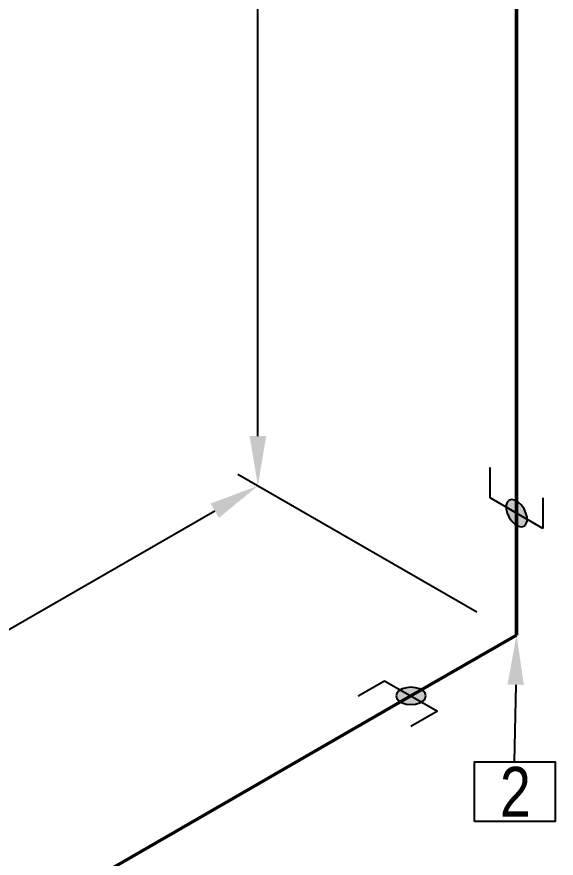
# Model space of a CAD drawing. Header units: millimetres. Extents: x 0 to 594, y 0 to 420.
# Drawn here: x 225.02 to 252.1, y 211.16 to 253.46 of the extents above; entities that cross this region are included whole.
import ezdxf
from ezdxf import colors
from ezdxf.entities.mleader import LeaderData, LeaderLine
from ezdxf.enums import TextEntityAlignment as Align
from ezdxf.math import Vec2, Vec3

# ---------------------------------------------------------------- set-up
doc = ezdxf.new("R2010")
doc.units = ezdxf.units.MM
doc.header["$LTSCALE"] = 0.25
for name, color, linetype in [('용접', 1, 'Continuous'), ('주석', 7, 'Continuous'), ('치수', 1, 'Continuous')]:
    doc.layers.add(name, color=color, linetype=linetype)
doc.layers.add('파이프 작은 보어', color=30, linetype='Continuous', lineweight=50)
doc.styles.add('AdskIsoAnnotation', font='arial.ttf', dxfattribs={"width": 0.8, "height": 1})
doc.styles.add('AdskIsoMetric', font='arial.ttf', dxfattribs={"width": 0.8, "height": 2.5})
doc.styles.add('AdskIsoMetric-30', font='arial.ttf', dxfattribs={"width": 0.8, "height": 2.5})
doc.styles.add('AdskIsoMetric30', font='arial.ttf', dxfattribs={"width": 0.8, "oblique": 30, "height": 2.5})
doc.styles.get("Standard").update_dxf_attribs({"font": 'arial.ttf'})
doc.dimstyles.new('AdskIsoMetric', dxfattribs={"dimtxt": 2.5, "dimasz": 2.5, "dimexe": 1, "dimexo": 2, "dimgap": 0.8, "dimtad": 1, "dimdec": 0, "dimrnd": 1, "dimzin": 0, "dimdsep": 46, "dimtxsty": 'AdskIsoMetric', "dimcen": 0, "dimclrt": 7, "dimadec": 0, "dimazin": 0, "dimtfac": 1, "dimtdec": 0, "dimtmove": 1, "dimatfit": 3, "dimfxl": 0, "dimfrac": 2, "dimtolj": 1, "dimtzin": 0, "dimarcsym": 0})

# ---------------------------------------------------------------- blocks, each defined once
blk = doc.blocks.new('*D25')
at = {"layer": 'Defpoints', "color": 0}
for p in [(237.123, 387.5), (250.114, 380), (250.114, 222.375)]:
    blk.add_point(p, dxfattribs=at)
at = {"layer": '치수', "color": 0, "lineweight": -2}
for p, q in [((248.114, 381.155), (236.123, 388.077)), ((237.123, 232.375), (237.123, 385)), ((248.114, 223.53), (236.123, 230.453))]:
    blk.add_line(p, q, dxfattribs=at)
at = {"layer": '치수', "color": 0}
for points in [[(236.707, 385), (237.54, 385), (237.123, 387.5)], [(236.707, 232.375), (237.54, 232.375), (237.123, 229.875)]]:
    blk.add_solid(points, dxfattribs=at)
at = {"layer": '치수', "color": 7, "insert": (234.857, 309.996), "char_height": 2.5, "attachment_point": 5, "rotation": 90, "style": 'AdskIsoMetric30'}
blk.add_mtext('\\A1;4479', dxfattribs=at)
blk = doc.blocks.new('*D26')
at = {"layer": 'Defpoints', "color": 0}
for p in [(237.123, 229.875), (250.114, 222.375), (93.579, 132)]:
    blk.add_point(p, dxfattribs=at)
at = {"layer": '치수', "color": 0, "lineweight": -2}
for p, q in [((248.114, 223.53), (236.123, 230.453)), ((82.753, 140.75), (234.958, 228.625)), ((91.579, 133.155), (79.588, 140.077))]:
    blk.add_line(p, q, dxfattribs=at)
at = {"layer": '치수', "color": 0}
for points in [[(234.75, 228.986), (235.167, 228.265), (237.123, 229.875)], [(82.545, 141.111), (82.962, 140.389), (80.588, 139.5)]]:
    blk.add_solid(points, dxfattribs=at)
at = {"layer": '치수', "color": 7, "insert": (155.929, 185.616), "char_height": 2.5, "attachment_point": 5, "rotation": 30, "style": 'AdskIsoMetric-30'}
blk.add_mtext('\\A1;802', dxfattribs=at)
blk = doc.blocks.new('엘보우-1-Iso2DSkew90')
at = {"color": 0, "linetype": 'ByBlock', "lineweight": -2, "extrusion": (0.707107, -0.408248, 0.57735)}
for p, q in [((0, 0), (0, 6.124)), ((0, 0), (0, 0)), ((-5.303, -3.062), (0, 0))]:
    blk.add_line(p, q, dxfattribs=at)
blk = doc.blocks.new('SocketWeld-2-IsoRight')
blk.add_hatch(color=256).paths.add_polyline_path([(0.0055, -0.0435), (0.0057, -0.0436), (0.006, -0.0436), (0.0062, -0.0436), (0.0064, -0.0437), (0.0066, -0.0437), (0.0068, -0.0438), (0.007, -0.0438), (0.0072, -0.0439), (0.0075, -0.0439), (0.0077, -0.0439), (0.0079, -0.044), (0.0081, -0.044), (0.0083, -0.0441), (0.0085, -0.0441), (0.0088, -0.0442), (0.009, -0.0442), (0.0092, -0.0443), (0.0094, -0.0443), (0.0096, -0.0443), (0.0098, -0.0444), (0.01, -0.0444), (0.0103, -0.0445), (0.0105, -0.0445), (0.0107, -0.0446), (0.0109, -0.0446), (0.0111, -0.0446), (0.0113, -0.0447), (0.0115, -0.0447), (0.0118, -0.0448), (0.012, -0.0448), (0.0122, -0.0449), (0.0124, -0.0449), (0.0126, -0.0449), (0.0128, -0.045), (0.013, -0.045), (0.0133, -0.0451), (0.0135, -0.0451), (0.0137, -0.0452), (0.0139, -0.0452), (0.0141, -0.0453), (0.0143, -0.0453), (0.0145, -0.0453), (0.0148, -0.0454), (0.015, -0.0454), (0.0152, -0.0455), (0.0154, -0.0455), (0.0156, -0.0456), (0.0158, -0.0456), (0.0161, -0.0456), (0.0161, -0.0456), (0.0162, -0.0456), (0.0164, -0.0455), (0.0166, -0.0455), (0.0168, -0.0455), (0.017, -0.0454), (0.0171, -0.0454), (0.0173, -0.0453), (0.0175, -0.0453), (0.0177, -0.0452), (0.0179, -0.0452), (0.0181, -0.0451), (0.0182, -0.0451), (0.0184, -0.045), (0.0186, -0.045), (0.0188, -0.0449), (0.019, -0.0449), (0.0192, -0.0448), (0.0193, -0.0448), (0.0195, -0.0447), (0.0197, -0.0447), (0.0199, -0.0446), (0.0201, -0.0446), (0.0203, -0.0445), (0.0204, -0.0445), (0.0206, -0.0444), (0.0208, -0.0444), (0.021, -0.0444), (0.0212, -0.0443), (0.0213, -0.0443), (0.0215, -0.0442), (0.0217, -0.0442), (0.0219, -0.0441), (0.0221, -0.0441), (0.0223, -0.044), (0.0224, -0.044), (0.0226, -0.0439), (0.0228, -0.0439), (0.023, -0.0438), (0.0232, -0.0438), (0.0234, -0.0437), (0.0235, -0.0437), (0.0237, -0.0436), (0.0239, -0.0436), (0.0241, -0.0435), (0.0243, -0.0435), (0.0245, -0.0434), (0.0246, -0.0434), (0.0248, -0.0433), (0.025, -0.0433), (0.025, -0.0433), (0.0251, -0.0432), (0.0253, -0.043), (0.0254, -0.0429), (0.0255, -0.0428), (0.0257, -0.0426), (0.0258, -0.0425), (0.0259, -0.0424), (0.0261, -0.0422), (0.0262, -0.0421), (0.0263, -0.042), (0.0265, -0.0418), (0.0266, -0.0417), (0.0267, -0.0416), (0.0269, -0.0414), (0.027, -0.0413), (0.0271, -0.0412), (0.0273, -0.041), (0.0274, -0.0409), (0.0275, -0.0408), (0.0277, -0.0406), (0.0278, -0.0405), (0.0279, -0.0403), (0.0281, -0.0402), (0.0282, -0.0401), (0.0283, -0.0399), (0.0284, -0.0398), (0.0286, -0.0397), (0.0287, -0.0395), (0.0288, -0.0394), (0.029, -0.0393), (0.0291, -0.0391), (0.0292, -0.039), (0.0294, -0.0389), (0.0295, -0.0387), (0.0296, -0.0386), (0.0298, -0.0385), (0.0299, -0.0383), (0.03, -0.0382), (0.0302, -0.0381), (0.0303, -0.0379), (0.0304, -0.0378), (0.0306, -0.0377), (0.0307, -0.0375), (0.0308, -0.0374), (0.031, -0.0373), (0.0311, -0.0371), (0.0312, -0.037), (0.0314, -0.0369), (0.0315, -0.0367), (0.0315, -0.0367), (0.0316, -0.0365), (0.0316, -0.0363), (0.0317, -0.0361), (0.0318, -0.0359), (0.0319, -0.0357), (0.0319, -0.0355), (0.032, -0.0353), (0.0321, -0.0351), (0.0321, -0.0349), (0.0322, -0.0346), (0.0323, -0.0344), (0.0323, -0.0342), (0.0324, -0.034), (0.0325, -0.0338), (0.0325, -0.0336), (0.0326, -0.0334), (0.0327, -0.0332), (0.0328, -0.033), (0.0328, -0.0328), (0.0329, -0.0326), (0.033, -0.0324), (0.033, -0.0322), (0.0331, -0.0319), (0.0332, -0.0317), (0.0332, -0.0315), (0.0333, -0.0313), (0.0334, -0.0311), (0.0335, -0.0309), (0.0335, -0.0307), (0.0336, -0.0305), (0.0337, -0.0303), (0.0337, -0.0301), (0.0338, -0.0299), (0.0339, -0.0297), (0.0339, -0.0295), (0.034, -0.0292), (0.0341, -0.029), (0.0342, -0.0288), (0.0342, -0.0286), (0.0343, -0.0284), (0.0344, -0.0282), (0.0344, -0.028), (0.0345, -0.0278), (0.0346, -0.0276), (0.0346, -0.0274), (0.0347, -0.0272), (0.0348, -0.027), (0.0349, -0.0268), (0.0349, -0.0265), (0.0349, -0.0265), (0.0349, -0.0263), (0.0349, -0.026), (0.0349, -0.0258), (0.0349, -0.0255), (0.0349, -0.0252), (0.0349, -0.025), (0.0349, -0.0247), (0.0349, -0.0245), (0.0349, -0.0242), (0.0349, -0.0239), (0.0349, -0.0237), (0.0349, -0.0234), (0.0349, -0.0232), (0.0349, -0.0229), (0.0349, -0.0226), (0.0349, -0.0224), (0.0349, -0.0221), (0.0349, -0.0219), (0.0349, -0.0216), (0.0349, -0.0213), (0.0349, -0.0211), (0.0349, -0.0208), (0.0349, -0.0206), (0.0349, -0.0203), (0.0349, -0.02), (0.0349, -0.0198), (0.0349, -0.0195), (0.0349, -0.0192), (0.0349, -0.019), (0.0349, -0.0187), (0.0349, -0.0185), (0.0349, -0.0182), (0.0349, -0.0179), (0.0349, -0.0177), (0.0349, -0.0174), (0.0349, -0.0172), (0.0349, -0.0169), (0.0349, -0.0166), (0.0349, -0.0164), (0.0349, -0.0161), (0.0349, -0.0159), (0.0349, -0.0156), (0.0349, -0.0153), (0.0349, -0.0151), (0.0349, -0.0148), (0.0349, -0.0146), (0.0349, -0.0143), (0.0349, -0.014), (0.0349, -0.0138), (0.0349, -0.0138), (0.0349, -0.0135), (0.0348, -0.0132), (0.0347, -0.0129), (0.0346, -0.0126), (0.0346, -0.0123), (0.0345, -0.012), (0.0344, -0.0118), (0.0344, -0.0115), (0.0343, -0.0112), (0.0342, -0.0109), (0.0342, -0.0106), (0.0341, -0.0103), (0.034, -0.01), (0.0339, -0.0097), (0.0339, -0.0095), (0.0338, -0.0092), (0.0337, -0.0089), (0.0337, -0.0086), (0.0336, -0.0083), (0.0335, -0.008), (0.0335, -0.0077), (0.0334, -0.0074), (0.0333, -0.0071), (0.0332, -0.0069), (0.0332, -0.0066), (0.0331, -0.0063), (0.033, -0.006), (0.033, -0.0057), (0.0329, -0.0054), (0.0328, -0.0051), (0.0328, -0.0048), (0.0327, -0.0046), (0.0326, -0.0043), (0.0325, -0.004), (0.0325, -0.0037), (0.0324, -0.0034), (0.0323, -0.0031), (0.0323, -0.0028), (0.0322, -0.0025), (0.0321, -0.0022), (0.0321, -0.002), (0.032, -0.0017), (0.0319, -0.0014), (0.0319, -0.0011), (0.0318, -0.0008), (0.0317, -0.0005), (0.0316, -0.0002), (0.0316, 0.0001), (0.0315, 0.0003), (0.0315, 0.0003), (0.0314, 0.0006), (0.0312, 0.0009), (0.0311, 0.0012), (0.031, 0.0015), (0.0308, 0.0018), (0.0307, 0.0021), (0.0306, 0.0024), (0.0304, 0.0026), (0.0303, 0.0029), (0.0302, 0.0032), (0.03, 0.0035), (0.0299, 0.0038), (0.0298, 0.0041), (0.0296, 0.0044), (0.0295, 0.0047), (0.0294, 0.0049), (0.0292, 0.0052), (0.0291, 0.0055), (0.029, 0.0058), (0.0288, 0.0061), (0.0287, 0.0064), (0.0286, 0.0067), (0.0284, 0.007), (0.0283, 0.0072), (0.0282, 0.0075), (0.0281, 0.0078), (0.0279, 0.0081), (0.0278, 0.0084), (0.0277, 0.0087), (0.0275, 0.009), (0.0274, 0.0093), (0.0273, 0.0095), (0.0271, 0.0098), (0.027, 0.0101), (0.0269, 0.0104), (0.0267, 0.0107), (0.0266, 0.011), (0.0265, 0.0113), (0.0263, 0.0116), (0.0262, 0.0118), (0.0261, 0.0121), (0.0259, 0.0124), (0.0258, 0.0127), (0.0257, 0.013), (0.0255, 0.0133), (0.0254, 0.0136), (0.0253, 0.0139), (0.0251, 0.0141), (0.025, 0.0144), (0.025, 0.0144), (0.0248, 0.0147), (0.0246, 0.015), (0.0245, 0.0152), (0.0243, 0.0155), (0.0241, 0.0157), (0.0239, 0.016), (0.0237, 0.0162), (0.0235, 0.0165), (0.0234, 0.0168), (0.0232, 0.017), (0.023, 0.0173), (0.0228, 0.0175), (0.0226, 0.0178), (0.0224, 0.0181), (0.0223, 0.0183), (0.0221, 0.0186), (0.0219, 0.0188), (0.0217, 0.0191), (0.0215, 0.0193), (0.0213, 0.0196), (0.0212, 0.0199), (0.021, 0.0201), (0.0208, 0.0204), (0.0206, 0.0206), (0.0204, 0.0209), (0.0203, 0.0212), (0.0201, 0.0214), (0.0199, 0.0217), (0.0197, 0.0219), (0.0195, 0.0222), (0.0193, 0.0225), (0.0192, 0.0227), (0.019, 0.023), (0.0188, 0.0232), (0.0186, 0.0235), (0.0184, 0.0237), (0.0182, 0.024), (0.0181, 0.0243), (0.0179, 0.0245), (0.0177, 0.0248), (0.0175, 0.025), (0.0173, 0.0253), (0.0171, 0.0256), (0.017, 0.0258), (0.0168, 0.0261), (0.0166, 0.0263), (0.0164, 0.0266), (0.0162, 0.0268), (0.0161, 0.0271), (0.0161, 0.0271), (0.0158, 0.0273), (0.0156, 0.0275), (0.0154, 0.0277), (0.0152, 0.0279), (0.015, 0.0281), (0.0148, 0.0283), (0.0145, 0.0285), (0.0143, 0.0287), (0.0141, 0.0289), (0.0139, 0.0292), (0.0137, 0.0294), (0.0135, 0.0296), (0.0133, 0.0298), (0.013, 0.03), (0.0128, 0.0302), (0.0126, 0.0304), (0.0124, 0.0306), (0.0122, 0.0308), (0.012, 0.031), (0.0118, 0.0312), (0.0115, 0.0314), (0.0113, 0.0316), (0.0111, 0.0318), (0.0109, 0.032), (0.0107, 0.0322), (0.0105, 0.0324), (0.0103, 0.0326), (0.01, 0.0328), (0.0098, 0.033), (0.0096, 0.0332), (0.0094, 0.0334), (0.0092, 0.0337), (0.009, 0.0339), (0.0088, 0.0341), (0.0085, 0.0343), (0.0083, 0.0345), (0.0081, 0.0347), (0.0079, 0.0349), (0.0077, 0.0351), (0.0075, 0.0353), (0.0072, 0.0355), (0.007, 0.0357), (0.0068, 0.0359), (0.0066, 0.0361), (0.0064, 0.0363), (0.0062, 0.0365), (0.006, 0.0367), (0.0057, 0.0369), (0.0055, 0.0371), (0.0055, 0.0371), (0.0053, 0.0373), (0.0051, 0.0374), (0.0049, 0.0375), (0.0046, 0.0377), (0.0044, 0.0378), (0.0042, 0.0379), (0.004, 0.038), (0.0037, 0.0382), (0.0035, 0.0383), (0.0033, 0.0384), (0.003, 0.0386), (0.0028, 0.0387), (0.0026, 0.0388), (0.0024, 0.039), (0.0021, 0.0391), (0.0019, 0.0392), (0.0017, 0.0393), (0.0015, 0.0395), (0.0012, 0.0396), (0.001, 0.0397), (0.0008, 0.0399), (0.0006, 0.04), (0.0003, 0.0401), (0.0001, 0.0403), (-0.0001, 0.0404), (-0.0003, 0.0405), (-0.0006, 0.0406), (-0.0008, 0.0408), (-0.001, 0.0409), (-0.0012, 0.041), (-0.0015, 0.0412), (-0.0017, 0.0413), (-0.0019, 0.0414), (-0.0021, 0.0416), (-0.0024, 0.0417), (-0.0026, 0.0418), (-0.0028, 0.042), (-0.003, 0.0421), (-0.0033, 0.0422), (-0.0035, 0.0423), (-0.0037, 0.0425), (-0.004, 0.0426), (-0.0042, 0.0427), (-0.0044, 0.0429), (-0.0046, 0.043), (-0.0049, 0.0431), (-0.0051, 0.0433), (-0.0053, 0.0434), (-0.0055, 0.0435), (-0.0055, 0.0435), (-0.0057, 0.0436), (-0.006, 0.0436), (-0.0062, 0.0436), (-0.0064, 0.0437), (-0.0066, 0.0437), (-0.0068, 0.0438), (-0.007, 0.0438), (-0.0072, 0.0439), (-0.0075, 0.0439), (-0.0077, 0.0439), (-0.0079, 0.044), (-0.0081, 0.044), (-0.0083, 0.0441), (-0.0085, 0.0441), (-0.0088, 0.0442), (-0.009, 0.0442), (-0.0092, 0.0443), (-0.0094, 0.0443), (-0.0096, 0.0443), (-0.0098, 0.0444), (-0.01, 0.0444), (-0.0103, 0.0445), (-0.0105, 0.0445), (-0.0107, 0.0446), (-0.0109, 0.0446), (-0.0111, 0.0446), (-0.0113, 0.0447), (-0.0115, 0.0447), (-0.0118, 0.0448), (-0.012, 0.0448), (-0.0122, 0.0449), (-0.0124, 0.0449), (-0.0126, 0.0449), (-0.0128, 0.045), (-0.013, 0.045), (-0.0133, 0.0451), (-0.0135, 0.0451), (-0.0137, 0.0452), (-0.0139, 0.0452), (-0.0141, 0.0453), (-0.0143, 0.0453), (-0.0145, 0.0453), (-0.0148, 0.0454), (-0.015, 0.0454), (-0.0152, 0.0455), (-0.0154, 0.0455), (-0.0156, 0.0456), (-0.0158, 0.0456), (-0.0161, 0.0456), (-0.0161, 0.0456), (-0.0162, 0.0456), (-0.0164, 0.0455), (-0.0166, 0.0455), (-0.0168, 0.0455), (-0.017, 0.0454), (-0.0171, 0.0454), (-0.0173, 0.0453), (-0.0175, 0.0453), (-0.0177, 0.0452), (-0.0179, 0.0452), (-0.0181, 0.0451), (-0.0182, 0.0451), (-0.0184, 0.045), (-0.0186, 0.045), (-0.0188, 0.0449), (-0.019, 0.0449), (-0.0192, 0.0448), (-0.0193, 0.0448), (-0.0195, 0.0447), (-0.0197, 0.0447), (-0.0199, 0.0446), (-0.0201, 0.0446), (-0.0203, 0.0445), (-0.0204, 0.0445), (-0.0206, 0.0444), (-0.0208, 0.0444), (-0.021, 0.0444), (-0.0212, 0.0443), (-0.0213, 0.0443), (-0.0215, 0.0442), (-0.0217, 0.0442), (-0.0219, 0.0441), (-0.0221, 0.0441), (-0.0223, 0.044), (-0.0224, 0.044), (-0.0226, 0.0439), (-0.0228, 0.0439), (-0.023, 0.0438), (-0.0232, 0.0438), (-0.0234, 0.0437), (-0.0235, 0.0437), (-0.0237, 0.0436), (-0.0239, 0.0436), (-0.0241, 0.0435), (-0.0243, 0.0435), (-0.0245, 0.0434), (-0.0246, 0.0434), (-0.0248, 0.0433), (-0.025, 0.0433), (-0.025, 0.0433), (-0.0251, 0.0432), (-0.0253, 0.043), (-0.0254, 0.0429), (-0.0255, 0.0428), (-0.0257, 0.0426), (-0.0258, 0.0425), (-0.0259, 0.0424), (-0.0261, 0.0422), (-0.0262, 0.0421), (-0.0263, 0.042), (-0.0265, 0.0418), (-0.0266, 0.0417), (-0.0267, 0.0416), (-0.0269, 0.0414), (-0.027, 0.0413), (-0.0271, 0.0412), (-0.0273, 0.041), (-0.0274, 0.0409), (-0.0275, 0.0408), (-0.0277, 0.0406), (-0.0278, 0.0405), (-0.0279, 0.0403), (-0.0281, 0.0402), (-0.0282, 0.0401), (-0.0283, 0.0399), (-0.0284, 0.0398), (-0.0286, 0.0397), (-0.0287, 0.0395), (-0.0288, 0.0394), (-0.029, 0.0393), (-0.0291, 0.0391), (-0.0292, 0.039), (-0.0294, 0.0389), (-0.0295, 0.0387), (-0.0296, 0.0386), (-0.0298, 0.0385), (-0.0299, 0.0383), (-0.03, 0.0382), (-0.0302, 0.0381), (-0.0303, 0.0379), (-0.0304, 0.0378), (-0.0306, 0.0377), (-0.0307, 0.0375), (-0.0308, 0.0374), (-0.031, 0.0373), (-0.0311, 0.0371), (-0.0312, 0.037), (-0.0314, 0.0369), (-0.0315, 0.0367), (-0.0315, 0.0367), (-0.0316, 0.0365), (-0.0316, 0.0363), (-0.0317, 0.0361), (-0.0318, 0.0359), (-0.0319, 0.0357), (-0.0319, 0.0355), (-0.032, 0.0353), (-0.0321, 0.0351), (-0.0321, 0.0349), (-0.0322, 0.0346), (-0.0323, 0.0344), (-0.0323, 0.0342), (-0.0324, 0.034), (-0.0325, 0.0338), (-0.0325, 0.0336), (-0.0326, 0.0334), (-0.0327, 0.0332), (-0.0328, 0.033), (-0.0328, 0.0328), (-0.0329, 0.0326), (-0.033, 0.0324), (-0.033, 0.0322), (-0.0331, 0.0319), (-0.0332, 0.0317), (-0.0332, 0.0315), (-0.0333, 0.0313), (-0.0334, 0.0311), (-0.0335, 0.0309), (-0.0335, 0.0307), (-0.0336, 0.0305), (-0.0337, 0.0303), (-0.0337, 0.0301), (-0.0338, 0.0299), (-0.0339, 0.0297), (-0.0339, 0.0295), (-0.034, 0.0292), (-0.0341, 0.029), (-0.0342, 0.0288), (-0.0342, 0.0286), (-0.0343, 0.0284), (-0.0344, 0.0282), (-0.0344, 0.028), (-0.0345, 0.0278), (-0.0346, 0.0276), (-0.0346, 0.0274), (-0.0347, 0.0272), (-0.0348, 0.027), (-0.0349, 0.0268), (-0.0349, 0.0265), (-0.0349, 0.0265), (-0.0349, 0.0263), (-0.0349, 0.026), (-0.0349, 0.0258), (-0.0349, 0.0255), (-0.0349, 0.0252), (-0.0349, 0.025), (-0.0349, 0.0247), (-0.0349, 0.0245), (-0.0349, 0.0242), (-0.0349, 0.0239), (-0.0349, 0.0237), (-0.0349, 0.0234), (-0.0349, 0.0232), (-0.0349, 0.0229), (-0.0349, 0.0226), (-0.0349, 0.0224), (-0.0349, 0.0221), (-0.0349, 0.0219), (-0.0349, 0.0216), (-0.0349, 0.0213), (-0.0349, 0.0211), (-0.0349, 0.0208), (-0.0349, 0.0206), (-0.0349, 0.0203), (-0.0349, 0.02), (-0.0349, 0.0198), (-0.0349, 0.0195), (-0.0349, 0.0192), (-0.0349, 0.019), (-0.0349, 0.0187), (-0.0349, 0.0185), (-0.0349, 0.0182), (-0.0349, 0.0179), (-0.0349, 0.0177), (-0.0349, 0.0174), (-0.0349, 0.0172), (-0.0349, 0.0169), (-0.0349, 0.0166), (-0.0349, 0.0164), (-0.0349, 0.0161), (-0.0349, 0.0159), (-0.0349, 0.0156), (-0.0349, 0.0153), (-0.0349, 0.0151), (-0.0349, 0.0148), (-0.0349, 0.0146), (-0.0349, 0.0143), (-0.0349, 0.014), (-0.0349, 0.0138), (-0.0349, 0.0138), (-0.0349, 0.0135), (-0.0348, 0.0132), (-0.0347, 0.0129), (-0.0346, 0.0126), (-0.0346, 0.0123), (-0.0345, 0.012), (-0.0344, 0.0118), (-0.0344, 0.0115), (-0.0343, 0.0112), (-0.0342, 0.0109), (-0.0342, 0.0106), (-0.0341, 0.0103), (-0.034, 0.01), (-0.0339, 0.0097), (-0.0339, 0.0095), (-0.0338, 0.0092), (-0.0337, 0.0089), (-0.0337, 0.0086), (-0.0336, 0.0083), (-0.0335, 0.008), (-0.0335, 0.0077), (-0.0334, 0.0074), (-0.0333, 0.0071), (-0.0332, 0.0069), (-0.0332, 0.0066), (-0.0331, 0.0063), (-0.033, 0.006), (-0.033, 0.0057), (-0.0329, 0.0054), (-0.0328, 0.0051), (-0.0328, 0.0048), (-0.0327, 0.0046), (-0.0326, 0.0043), (-0.0325, 0.004), (-0.0325, 0.0037), (-0.0324, 0.0034), (-0.0323, 0.0031), (-0.0323, 0.0028), (-0.0322, 0.0025), (-0.0321, 0.0022), (-0.0321, 0.002), (-0.032, 0.0017), (-0.0319, 0.0014), (-0.0319, 0.0011), (-0.0318, 0.0008), (-0.0317, 0.0005), (-0.0316, 0.0002), (-0.0316, -0.0001), (-0.0315, -0.0003), (-0.0315, -0.0003), (-0.0314, -0.0006), (-0.0312, -0.0009), (-0.0311, -0.0012), (-0.031, -0.0015), (-0.0308, -0.0018), (-0.0307, -0.0021), (-0.0306, -0.0024), (-0.0304, -0.0026), (-0.0303, -0.0029), (-0.0302, -0.0032), (-0.03, -0.0035), (-0.0299, -0.0038), (-0.0298, -0.0041), (-0.0296, -0.0044), (-0.0295, -0.0047), (-0.0294, -0.0049), (-0.0292, -0.0052), (-0.0291, -0.0055), (-0.029, -0.0058), (-0.0288, -0.0061), (-0.0287, -0.0064), (-0.0286, -0.0067), (-0.0284, -0.007), (-0.0283, -0.0072), (-0.0282, -0.0075), (-0.0281, -0.0078), (-0.0279, -0.0081), (-0.0278, -0.0084), (-0.0277, -0.0087), (-0.0275, -0.009), (-0.0274, -0.0093), (-0.0273, -0.0095), (-0.0271, -0.0098), (-0.027, -0.0101), (-0.0269, -0.0104), (-0.0267, -0.0107), (-0.0266, -0.011), (-0.0265, -0.0113), (-0.0263, -0.0116), (-0.0262, -0.0118), (-0.0261, -0.0121), (-0.0259, -0.0124), (-0.0258, -0.0127), (-0.0257, -0.013), (-0.0255, -0.0133), (-0.0254, -0.0136), (-0.0253, -0.0139), (-0.0251, -0.0141), (-0.025, -0.0144), (-0.025, -0.0144), (-0.0248, -0.0147), (-0.0246, -0.015), (-0.0245, -0.0152), (-0.0243, -0.0155), (-0.0241, -0.0157), (-0.0239, -0.016), (-0.0237, -0.0162), (-0.0235, -0.0165), (-0.0234, -0.0168), (-0.0232, -0.017), (-0.023, -0.0173), (-0.0228, -0.0175), (-0.0226, -0.0178), (-0.0224, -0.0181), (-0.0223, -0.0183), (-0.0221, -0.0186), (-0.0219, -0.0188), (-0.0217, -0.0191), (-0.0215, -0.0193), (-0.0213, -0.0196), (-0.0212, -0.0199), (-0.021, -0.0201), (-0.0208, -0.0204), (-0.0206, -0.0206), (-0.0204, -0.0209), (-0.0203, -0.0212), (-0.0201, -0.0214), (-0.0199, -0.0217), (-0.0197, -0.0219), (-0.0195, -0.0222), (-0.0193, -0.0225), (-0.0192, -0.0227), (-0.019, -0.023), (-0.0188, -0.0232), (-0.0186, -0.0235), (-0.0184, -0.0237), (-0.0182, -0.024), (-0.0181, -0.0243), (-0.0179, -0.0245), (-0.0177, -0.0248), (-0.0175, -0.025), (-0.0173, -0.0253), (-0.0171, -0.0256), (-0.017, -0.0258), (-0.0168, -0.0261), (-0.0166, -0.0263), (-0.0164, -0.0266), (-0.0162, -0.0268), (-0.0161, -0.0271), (-0.0161, -0.0271), (-0.0158, -0.0273), (-0.0156, -0.0275), (-0.0154, -0.0277), (-0.0152, -0.0279), (-0.015, -0.0281), (-0.0148, -0.0283), (-0.0145, -0.0285), (-0.0143, -0.0287), (-0.0141, -0.0289), (-0.0139, -0.0292), (-0.0137, -0.0294), (-0.0135, -0.0296), (-0.0133, -0.0298), (-0.013, -0.03), (-0.0128, -0.0302), (-0.0126, -0.0304), (-0.0124, -0.0306), (-0.0122, -0.0308), (-0.012, -0.031), (-0.0118, -0.0312), (-0.0115, -0.0314), (-0.0113, -0.0316), (-0.0111, -0.0318), (-0.0109, -0.032), (-0.0107, -0.0322), (-0.0105, -0.0324), (-0.0103, -0.0326), (-0.01, -0.0328), (-0.0098, -0.033), (-0.0096, -0.0332), (-0.0094, -0.0334), (-0.0092, -0.0337), (-0.009, -0.0339), (-0.0088, -0.0341), (-0.0085, -0.0343), (-0.0083, -0.0345), (-0.0081, -0.0347), (-0.0079, -0.0349), (-0.0077, -0.0351), (-0.0075, -0.0353), (-0.0072, -0.0355), (-0.007, -0.0357), (-0.0068, -0.0359), (-0.0066, -0.0361), (-0.0064, -0.0363), (-0.0062, -0.0365), (-0.006, -0.0367), (-0.0057, -0.0369), (-0.0055, -0.0371), (-0.0055, -0.0371), (-0.0053, -0.0373), (-0.0051, -0.0374), (-0.0049, -0.0375), (-0.0046, -0.0377), (-0.0044, -0.0378), (-0.0042, -0.0379), (-0.004, -0.038), (-0.0037, -0.0382), (-0.0035, -0.0383), (-0.0033, -0.0384), (-0.003, -0.0386), (-0.0028, -0.0387), (-0.0026, -0.0388), (-0.0024, -0.039), (-0.0021, -0.0391), (-0.0019, -0.0392), (-0.0017, -0.0393), (-0.0015, -0.0395), (-0.0012, -0.0396), (-0.001, -0.0397), (-0.0008, -0.0399), (-0.0006, -0.04), (-0.0003, -0.0401), (-0.0001, -0.0403), (0.0001, -0.0404), (0.0003, -0.0405), (0.0006, -0.0406), (0.0008, -0.0408), (0.001, -0.0409), (0.0012, -0.041), (0.0015, -0.0412), (0.0017, -0.0413), (0.0019, -0.0414), (0.0021, -0.0416), (0.0024, -0.0417), (0.0026, -0.0418), (0.0028, -0.042), (0.003, -0.0421), (0.0033, -0.0422), (0.0035, -0.0423), (0.0037, -0.0425), (0.004, -0.0426), (0.0042, -0.0427), (0.0044, -0.0429), (0.0046, -0.043), (0.0049, -0.0431), (0.0051, -0.0433), (0.0053, -0.0434)], flags=0)
at = {"color": 0, "linetype": 'ByBlock', "lineweight": -2, "extrusion": (-0.707107, -0.408248, 0.57735)}
for p, q in [((-0.0884, 0.1531), (0, 0.1021)), ((0, 0.1021), (0, -0.1021)), ((-0.0315, 0.0367), (-0.0349, 0.0265)), ((-0.025, 0.0433), (-0.0315, 0.0367)), ((-0.0161, 0.0456), (-0.025, 0.0433)), ((-0.0055, 0.0435), (-0.0161, 0.0456)), ((0.0055, 0.0371), (-0.0055, 0.0435)), ((0.0161, 0.0271), (0.0055, 0.0371)), ((-0.0349, 0.0265), (-0.0349, 0.0138)), ((-0.0349, 0.0138), (-0.0315, -0.0003)), ((0.025, 0.0144), (0.0161, 0.0271)), ((0.0315, 0.0003), (0.025, 0.0144)), ((0.0349, -0.0138), (0.0315, 0.0003)), ((-0.0315, -0.0003), (-0.025, -0.0144)), ((-0.025, -0.0144), (-0.0161, -0.0271)), ((-0.0161, -0.0271), (-0.0055, -0.0371)), ((0.0315, -0.0367), (0.0349, -0.0265)), ((0.0349, -0.0265), (0.0349, -0.0138)), ((0, -0.1021), (-0.0884, -0.051)), ((-0.0055, -0.0371), (0.0055, -0.0435)), ((0.0055, -0.0435), (0.0161, -0.0456)), ((0.0161, -0.0456), (0.025, -0.0433)), ((0.025, -0.0433), (0.0315, -0.0367))]:
    blk.add_line(p, q, dxfattribs=at)
blk = doc.blocks.new('SocketWeld-1-IsoLeft')
blk.add_hatch(color=256).paths.add_polyline_path([(-0.0294, -0.0234), (-0.0291, -0.0234), (-0.0288, -0.0235), (-0.0285, -0.0236), (-0.0283, -0.0237), (-0.028, -0.0238), (-0.0277, -0.0239), (-0.0274, -0.0239), (-0.0271, -0.024), (-0.0268, -0.0241), (-0.0265, -0.0242), (-0.0263, -0.0243), (-0.026, -0.0244), (-0.0257, -0.0244), (-0.0254, -0.0245), (-0.0251, -0.0246), (-0.0248, -0.0247), (-0.0246, -0.0248), (-0.0243, -0.0249), (-0.024, -0.0249), (-0.0237, -0.025), (-0.0234, -0.0251), (-0.0231, -0.0252), (-0.0228, -0.0253), (-0.0226, -0.0254), (-0.0223, -0.0254), (-0.022, -0.0255), (-0.0217, -0.0256), (-0.0214, -0.0257), (-0.0211, -0.0258), (-0.0209, -0.0259), (-0.0206, -0.0259), (-0.0203, -0.026), (-0.02, -0.0261), (-0.0197, -0.0262), (-0.0194, -0.0263), (-0.0191, -0.0264), (-0.0189, -0.0265), (-0.0186, -0.0265), (-0.0183, -0.0266), (-0.018, -0.0267), (-0.0177, -0.0268), (-0.0174, -0.0269), (-0.0172, -0.027), (-0.0169, -0.027), (-0.0166, -0.0271), (-0.0163, -0.0272), (-0.016, -0.0273), (-0.0157, -0.0274), (-0.0155, -0.0275), (-0.0155, -0.0275), (-0.0151, -0.0275), (-0.0148, -0.0275), (-0.0145, -0.0275), (-0.0142, -0.0276), (-0.0139, -0.0276), (-0.0136, -0.0276), (-0.0132, -0.0277), (-0.0129, -0.0277), (-0.0126, -0.0277), (-0.0123, -0.0277), (-0.012, -0.0278), (-0.0117, -0.0278), (-0.0114, -0.0278), (-0.011, -0.0279), (-0.0107, -0.0279), (-0.0104, -0.0279), (-0.0101, -0.0279), (-0.0098, -0.028), (-0.0095, -0.028), (-0.0091, -0.028), (-0.0088, -0.0281), (-0.0085, -0.0281), (-0.0082, -0.0281), (-0.0079, -0.0281), (-0.0076, -0.0282), (-0.0073, -0.0282), (-0.0069, -0.0282), (-0.0066, -0.0283), (-0.0063, -0.0283), (-0.006, -0.0283), (-0.0057, -0.0283), (-0.0054, -0.0284), (-0.005, -0.0284), (-0.0047, -0.0284), (-0.0044, -0.0285), (-0.0041, -0.0285), (-0.0038, -0.0285), (-0.0035, -0.0286), (-0.0032, -0.0286), (-0.0028, -0.0286), (-0.0025, -0.0286), (-0.0022, -0.0287), (-0.0019, -0.0287), (-0.0016, -0.0287), (-0.0013, -0.0288), (-0.0009, -0.0288), (-0.0006, -0.0288), (-0.0003, -0.0288), (0, -0.0289), (0, -0.0289), (0.0003, -0.0288), (0.0006, -0.0288), (0.0009, -0.0288), (0.0013, -0.0288), (0.0016, -0.0287), (0.0019, -0.0287), (0.0022, -0.0287), (0.0025, -0.0286), (0.0028, -0.0286), (0.0032, -0.0286), (0.0035, -0.0286), (0.0038, -0.0285), (0.0041, -0.0285), (0.0044, -0.0285), (0.0047, -0.0284), (0.005, -0.0284), (0.0054, -0.0284), (0.0057, -0.0283), (0.006, -0.0283), (0.0063, -0.0283), (0.0066, -0.0283), (0.0069, -0.0282), (0.0073, -0.0282), (0.0076, -0.0282), (0.0079, -0.0281), (0.0082, -0.0281), (0.0085, -0.0281), (0.0088, -0.0281), (0.0091, -0.028), (0.0095, -0.028), (0.0098, -0.028), (0.0101, -0.0279), (0.0104, -0.0279), (0.0107, -0.0279), (0.011, -0.0279), (0.0114, -0.0278), (0.0117, -0.0278), (0.012, -0.0278), (0.0123, -0.0277), (0.0126, -0.0277), (0.0129, -0.0277), (0.0132, -0.0277), (0.0136, -0.0276), (0.0139, -0.0276), (0.0142, -0.0276), (0.0145, -0.0275), (0.0148, -0.0275), (0.0151, -0.0275), (0.0155, -0.0275), (0.0155, -0.0275), (0.0157, -0.0274), (0.016, -0.0273), (0.0163, -0.0272), (0.0166, -0.0271), (0.0169, -0.027), (0.0172, -0.027), (0.0174, -0.0269), (0.0177, -0.0268), (0.018, -0.0267), (0.0183, -0.0266), (0.0186, -0.0265), (0.0189, -0.0265), (0.0191, -0.0264), (0.0194, -0.0263), (0.0197, -0.0262), (0.02, -0.0261), (0.0203, -0.026), (0.0206, -0.0259), (0.0209, -0.0259), (0.0211, -0.0258), (0.0214, -0.0257), (0.0217, -0.0256), (0.022, -0.0255), (0.0223, -0.0254), (0.0226, -0.0254), (0.0228, -0.0253), (0.0231, -0.0252), (0.0234, -0.0251), (0.0237, -0.025), (0.024, -0.0249), (0.0243, -0.0249), (0.0246, -0.0248), (0.0248, -0.0247), (0.0251, -0.0246), (0.0254, -0.0245), (0.0257, -0.0244), (0.026, -0.0244), (0.0263, -0.0243), (0.0265, -0.0242), (0.0268, -0.0241), (0.0271, -0.024), (0.0274, -0.0239), (0.0277, -0.0239), (0.028, -0.0238), (0.0283, -0.0237), (0.0285, -0.0236), (0.0288, -0.0235), (0.0291, -0.0234), (0.0294, -0.0234), (0.0294, -0.0234), (0.0296, -0.0232), (0.0298, -0.0231), (0.0301, -0.023), (0.0303, -0.0228), (0.0305, -0.0227), (0.0307, -0.0226), (0.031, -0.0224), (0.0312, -0.0223), (0.0314, -0.0222), (0.0316, -0.0221), (0.0319, -0.0219), (0.0321, -0.0218), (0.0323, -0.0217), (0.0325, -0.0215), (0.0328, -0.0214), (0.033, -0.0213), (0.0332, -0.0211), (0.0335, -0.021), (0.0337, -0.0209), (0.0339, -0.0207), (0.0341, -0.0206), (0.0344, -0.0205), (0.0346, -0.0204), (0.0348, -0.0202), (0.035, -0.0201), (0.0353, -0.02), (0.0355, -0.0198), (0.0357, -0.0197), (0.0359, -0.0196), (0.0362, -0.0194), (0.0364, -0.0193), (0.0366, -0.0192), (0.0368, -0.0191), (0.0371, -0.0189), (0.0373, -0.0188), (0.0375, -0.0187), (0.0377, -0.0185), (0.038, -0.0184), (0.0382, -0.0183), (0.0384, -0.0181), (0.0386, -0.018), (0.0389, -0.0179), (0.0391, -0.0177), (0.0393, -0.0176), (0.0395, -0.0175), (0.0398, -0.0174), (0.04, -0.0172), (0.0402, -0.0171), (0.0405, -0.017), (0.0405, -0.017), (0.0406, -0.0168), (0.0407, -0.0166), (0.0409, -0.0165), (0.041, -0.0163), (0.0412, -0.0161), (0.0413, -0.016), (0.0415, -0.0158), (0.0416, -0.0157), (0.0418, -0.0155), (0.0419, -0.0153), (0.042, -0.0152), (0.0422, -0.015), (0.0423, -0.0148), (0.0425, -0.0147), (0.0426, -0.0145), (0.0428, -0.0143), (0.0429, -0.0142), (0.0431, -0.014), (0.0432, -0.0138), (0.0433, -0.0137), (0.0435, -0.0135), (0.0436, -0.0134), (0.0438, -0.0132), (0.0439, -0.013), (0.0441, -0.0129), (0.0442, -0.0127), (0.0444, -0.0125), (0.0445, -0.0124), (0.0447, -0.0122), (0.0448, -0.012), (0.0449, -0.0119), (0.0451, -0.0117), (0.0452, -0.0115), (0.0454, -0.0114), (0.0455, -0.0112), (0.0457, -0.0111), (0.0458, -0.0109), (0.046, -0.0107), (0.0461, -0.0106), (0.0462, -0.0104), (0.0464, -0.0102), (0.0465, -0.0101), (0.0467, -0.0099), (0.0468, -0.0097), (0.047, -0.0096), (0.0471, -0.0094), (0.0473, -0.0092), (0.0474, -0.0091), (0.0476, -0.0089), (0.0476, -0.0089), (0.0476, -0.0087), (0.0477, -0.0086), (0.0477, -0.0084), (0.0478, -0.0082), (0.0478, -0.008), (0.0479, -0.0078), (0.0479, -0.0076), (0.048, -0.0075), (0.048, -0.0073), (0.0481, -0.0071), (0.0481, -0.0069), (0.0482, -0.0067), (0.0482, -0.0066), (0.0483, -0.0064), (0.0483, -0.0062), (0.0484, -0.006), (0.0484, -0.0058), (0.0485, -0.0056), (0.0485, -0.0055), (0.0486, -0.0053), (0.0486, -0.0051), (0.0487, -0.0049), (0.0487, -0.0047), (0.0488, -0.0046), (0.0488, -0.0044), (0.0489, -0.0042), (0.0489, -0.004), (0.049, -0.0038), (0.049, -0.0036), (0.0491, -0.0035), (0.0491, -0.0033), (0.0492, -0.0031), (0.0492, -0.0029), (0.0493, -0.0027), (0.0493, -0.0025), (0.0494, -0.0024), (0.0494, -0.0022), (0.0495, -0.002), (0.0495, -0.0018), (0.0496, -0.0016), (0.0496, -0.0015), (0.0497, -0.0013), (0.0497, -0.0011), (0.0498, -0.0009), (0.0498, -0.0007), (0.0499, -0.0005), (0.0499, -0.0004), (0.05, -0.0002), (0.05, 0), (0.05, 0), (0.05, 0.0002), (0.0499, 0.0004), (0.0499, 0.0005), (0.0498, 0.0007), (0.0498, 0.0009), (0.0497, 0.0011), (0.0497, 0.0013), (0.0496, 0.0015), (0.0496, 0.0016), (0.0495, 0.0018), (0.0495, 0.002), (0.0494, 0.0022), (0.0494, 0.0024), (0.0493, 0.0025), (0.0493, 0.0027), (0.0492, 0.0029), (0.0492, 0.0031), (0.0491, 0.0033), (0.0491, 0.0035), (0.049, 0.0036), (0.049, 0.0038), (0.0489, 0.004), (0.0489, 0.0042), (0.0488, 0.0044), (0.0488, 0.0046), (0.0487, 0.0047), (0.0487, 0.0049), (0.0486, 0.0051), (0.0486, 0.0053), (0.0485, 0.0055), (0.0485, 0.0056), (0.0484, 0.0058), (0.0484, 0.006), (0.0483, 0.0062), (0.0483, 0.0064), (0.0482, 0.0066), (0.0482, 0.0067), (0.0481, 0.0069), (0.0481, 0.0071), (0.048, 0.0073), (0.048, 0.0075), (0.0479, 0.0076), (0.0479, 0.0078), (0.0478, 0.008), (0.0478, 0.0082), (0.0477, 0.0084), (0.0477, 0.0086), (0.0476, 0.0087), (0.0476, 0.0089), (0.0476, 0.0089), (0.0474, 0.0091), (0.0473, 0.0092), (0.0471, 0.0094), (0.047, 0.0096), (0.0468, 0.0097), (0.0467, 0.0099), (0.0465, 0.0101), (0.0464, 0.0102), (0.0462, 0.0104), (0.0461, 0.0106), (0.046, 0.0107), (0.0458, 0.0109), (0.0457, 0.0111), (0.0455, 0.0112), (0.0454, 0.0114), (0.0452, 0.0115), (0.0451, 0.0117), (0.0449, 0.0119), (0.0448, 0.012), (0.0447, 0.0122), (0.0445, 0.0124), (0.0444, 0.0125), (0.0442, 0.0127), (0.0441, 0.0129), (0.0439, 0.013), (0.0438, 0.0132), (0.0436, 0.0134), (0.0435, 0.0135), (0.0433, 0.0137), (0.0432, 0.0138), (0.0431, 0.014), (0.0429, 0.0142), (0.0428, 0.0143), (0.0426, 0.0145), (0.0425, 0.0147), (0.0423, 0.0148), (0.0422, 0.015), (0.042, 0.0152), (0.0419, 0.0153), (0.0418, 0.0155), (0.0416, 0.0157), (0.0415, 0.0158), (0.0413, 0.016), (0.0412, 0.0161), (0.041, 0.0163), (0.0409, 0.0165), (0.0407, 0.0166), (0.0406, 0.0168), (0.0405, 0.017), (0.0405, 0.017), (0.0402, 0.0171), (0.04, 0.0172), (0.0398, 0.0174), (0.0395, 0.0175), (0.0393, 0.0176), (0.0391, 0.0177), (0.0389, 0.0179), (0.0386, 0.018), (0.0384, 0.0181), (0.0382, 0.0183), (0.038, 0.0184), (0.0377, 0.0185), (0.0375, 0.0187), (0.0373, 0.0188), (0.0371, 0.0189), (0.0368, 0.0191), (0.0366, 0.0192), (0.0364, 0.0193), (0.0362, 0.0194), (0.0359, 0.0196), (0.0357, 0.0197), (0.0355, 0.0198), (0.0353, 0.02), (0.035, 0.0201), (0.0348, 0.0202), (0.0346, 0.0204), (0.0344, 0.0205), (0.0341, 0.0206), (0.0339, 0.0207), (0.0337, 0.0209), (0.0335, 0.021), (0.0332, 0.0211), (0.033, 0.0213), (0.0328, 0.0214), (0.0325, 0.0215), (0.0323, 0.0217), (0.0321, 0.0218), (0.0319, 0.0219), (0.0316, 0.0221), (0.0314, 0.0222), (0.0312, 0.0223), (0.031, 0.0224), (0.0307, 0.0226), (0.0305, 0.0227), (0.0303, 0.0228), (0.0301, 0.023), (0.0298, 0.0231), (0.0296, 0.0232), (0.0294, 0.0234), (0.0294, 0.0234), (0.0291, 0.0234), (0.0288, 0.0235), (0.0285, 0.0236), (0.0283, 0.0237), (0.028, 0.0238), (0.0277, 0.0239), (0.0274, 0.0239), (0.0271, 0.024), (0.0268, 0.0241), (0.0265, 0.0242), (0.0263, 0.0243), (0.026, 0.0244), (0.0257, 0.0244), (0.0254, 0.0245), (0.0251, 0.0246), (0.0248, 0.0247), (0.0246, 0.0248), (0.0243, 0.0249), (0.024, 0.0249), (0.0237, 0.025), (0.0234, 0.0251), (0.0231, 0.0252), (0.0228, 0.0253), (0.0226, 0.0254), (0.0223, 0.0254), (0.022, 0.0255), (0.0217, 0.0256), (0.0214, 0.0257), (0.0211, 0.0258), (0.0209, 0.0259), (0.0206, 0.0259), (0.0203, 0.026), (0.02, 0.0261), (0.0197, 0.0262), (0.0194, 0.0263), (0.0191, 0.0264), (0.0189, 0.0265), (0.0186, 0.0265), (0.0183, 0.0266), (0.018, 0.0267), (0.0177, 0.0268), (0.0174, 0.0269), (0.0172, 0.027), (0.0169, 0.027), (0.0166, 0.0271), (0.0163, 0.0272), (0.016, 0.0273), (0.0157, 0.0274), (0.0155, 0.0275), (0.0155, 0.0275), (0.0151, 0.0275), (0.0148, 0.0275), (0.0145, 0.0275), (0.0142, 0.0276), (0.0139, 0.0276), (0.0136, 0.0276), (0.0132, 0.0277), (0.0129, 0.0277), (0.0126, 0.0277), (0.0123, 0.0277), (0.012, 0.0278), (0.0117, 0.0278), (0.0114, 0.0278), (0.011, 0.0279), (0.0107, 0.0279), (0.0104, 0.0279), (0.0101, 0.0279), (0.0098, 0.028), (0.0095, 0.028), (0.0091, 0.028), (0.0088, 0.0281), (0.0085, 0.0281), (0.0082, 0.0281), (0.0079, 0.0281), (0.0076, 0.0282), (0.0073, 0.0282), (0.0069, 0.0282), (0.0066, 0.0283), (0.0063, 0.0283), (0.006, 0.0283), (0.0057, 0.0283), (0.0054, 0.0284), (0.005, 0.0284), (0.0047, 0.0284), (0.0044, 0.0285), (0.0041, 0.0285), (0.0038, 0.0285), (0.0035, 0.0286), (0.0032, 0.0286), (0.0028, 0.0286), (0.0025, 0.0286), (0.0022, 0.0287), (0.0019, 0.0287), (0.0016, 0.0287), (0.0013, 0.0288), (0.0009, 0.0288), (0.0006, 0.0288), (0.0003, 0.0288), (0, 0.0289), (0, 0.0289), (-0.0003, 0.0288), (-0.0006, 0.0288), (-0.0009, 0.0288), (-0.0013, 0.0288), (-0.0016, 0.0287), (-0.0019, 0.0287), (-0.0022, 0.0287), (-0.0025, 0.0286), (-0.0028, 0.0286), (-0.0032, 0.0286), (-0.0035, 0.0286), (-0.0038, 0.0285), (-0.0041, 0.0285), (-0.0044, 0.0285), (-0.0047, 0.0284), (-0.005, 0.0284), (-0.0054, 0.0284), (-0.0057, 0.0283), (-0.006, 0.0283), (-0.0063, 0.0283), (-0.0066, 0.0283), (-0.0069, 0.0282), (-0.0073, 0.0282), (-0.0076, 0.0282), (-0.0079, 0.0281), (-0.0082, 0.0281), (-0.0085, 0.0281), (-0.0088, 0.0281), (-0.0091, 0.028), (-0.0095, 0.028), (-0.0098, 0.028), (-0.0101, 0.0279), (-0.0104, 0.0279), (-0.0107, 0.0279), (-0.011, 0.0279), (-0.0114, 0.0278), (-0.0117, 0.0278), (-0.012, 0.0278), (-0.0123, 0.0277), (-0.0126, 0.0277), (-0.0129, 0.0277), (-0.0132, 0.0277), (-0.0136, 0.0276), (-0.0139, 0.0276), (-0.0142, 0.0276), (-0.0145, 0.0275), (-0.0148, 0.0275), (-0.0151, 0.0275), (-0.0155, 0.0275), (-0.0155, 0.0275), (-0.0157, 0.0274), (-0.016, 0.0273), (-0.0163, 0.0272), (-0.0166, 0.0271), (-0.0169, 0.027), (-0.0172, 0.027), (-0.0174, 0.0269), (-0.0177, 0.0268), (-0.018, 0.0267), (-0.0183, 0.0266), (-0.0186, 0.0265), (-0.0189, 0.0265), (-0.0191, 0.0264), (-0.0194, 0.0263), (-0.0197, 0.0262), (-0.02, 0.0261), (-0.0203, 0.026), (-0.0206, 0.0259), (-0.0209, 0.0259), (-0.0211, 0.0258), (-0.0214, 0.0257), (-0.0217, 0.0256), (-0.022, 0.0255), (-0.0223, 0.0254), (-0.0226, 0.0254), (-0.0228, 0.0253), (-0.0231, 0.0252), (-0.0234, 0.0251), (-0.0237, 0.025), (-0.024, 0.0249), (-0.0243, 0.0249), (-0.0246, 0.0248), (-0.0248, 0.0247), (-0.0251, 0.0246), (-0.0254, 0.0245), (-0.0257, 0.0244), (-0.026, 0.0244), (-0.0263, 0.0243), (-0.0265, 0.0242), (-0.0268, 0.0241), (-0.0271, 0.024), (-0.0274, 0.0239), (-0.0277, 0.0239), (-0.028, 0.0238), (-0.0283, 0.0237), (-0.0285, 0.0236), (-0.0288, 0.0235), (-0.0291, 0.0234), (-0.0294, 0.0234), (-0.0294, 0.0234), (-0.0296, 0.0232), (-0.0298, 0.0231), (-0.0301, 0.023), (-0.0303, 0.0228), (-0.0305, 0.0227), (-0.0307, 0.0226), (-0.031, 0.0224), (-0.0312, 0.0223), (-0.0314, 0.0222), (-0.0316, 0.0221), (-0.0319, 0.0219), (-0.0321, 0.0218), (-0.0323, 0.0217), (-0.0325, 0.0215), (-0.0328, 0.0214), (-0.033, 0.0213), (-0.0332, 0.0211), (-0.0335, 0.021), (-0.0337, 0.0209), (-0.0339, 0.0207), (-0.0341, 0.0206), (-0.0344, 0.0205), (-0.0346, 0.0204), (-0.0348, 0.0202), (-0.035, 0.0201), (-0.0353, 0.02), (-0.0355, 0.0198), (-0.0357, 0.0197), (-0.0359, 0.0196), (-0.0362, 0.0194), (-0.0364, 0.0193), (-0.0366, 0.0192), (-0.0368, 0.0191), (-0.0371, 0.0189), (-0.0373, 0.0188), (-0.0375, 0.0187), (-0.0377, 0.0185), (-0.038, 0.0184), (-0.0382, 0.0183), (-0.0384, 0.0181), (-0.0386, 0.018), (-0.0389, 0.0179), (-0.0391, 0.0177), (-0.0393, 0.0176), (-0.0395, 0.0175), (-0.0398, 0.0174), (-0.04, 0.0172), (-0.0402, 0.0171), (-0.0405, 0.017), (-0.0405, 0.017), (-0.0406, 0.0168), (-0.0407, 0.0166), (-0.0409, 0.0165), (-0.041, 0.0163), (-0.0412, 0.0161), (-0.0413, 0.016), (-0.0415, 0.0158), (-0.0416, 0.0157), (-0.0418, 0.0155), (-0.0419, 0.0153), (-0.042, 0.0152), (-0.0422, 0.015), (-0.0423, 0.0148), (-0.0425, 0.0147), (-0.0426, 0.0145), (-0.0428, 0.0143), (-0.0429, 0.0142), (-0.0431, 0.014), (-0.0432, 0.0138), (-0.0433, 0.0137), (-0.0435, 0.0135), (-0.0436, 0.0134), (-0.0438, 0.0132), (-0.0439, 0.013), (-0.0441, 0.0129), (-0.0442, 0.0127), (-0.0444, 0.0125), (-0.0445, 0.0124), (-0.0447, 0.0122), (-0.0448, 0.012), (-0.0449, 0.0119), (-0.0451, 0.0117), (-0.0452, 0.0115), (-0.0454, 0.0114), (-0.0455, 0.0112), (-0.0457, 0.0111), (-0.0458, 0.0109), (-0.046, 0.0107), (-0.0461, 0.0106), (-0.0462, 0.0104), (-0.0464, 0.0102), (-0.0465, 0.0101), (-0.0467, 0.0099), (-0.0468, 0.0097), (-0.047, 0.0096), (-0.0471, 0.0094), (-0.0473, 0.0092), (-0.0474, 0.0091), (-0.0476, 0.0089), (-0.0476, 0.0089), (-0.0476, 0.0087), (-0.0477, 0.0086), (-0.0477, 0.0084), (-0.0478, 0.0082), (-0.0478, 0.008), (-0.0479, 0.0078), (-0.0479, 0.0076), (-0.048, 0.0075), (-0.048, 0.0073), (-0.0481, 0.0071), (-0.0481, 0.0069), (-0.0482, 0.0067), (-0.0482, 0.0066), (-0.0483, 0.0064), (-0.0483, 0.0062), (-0.0484, 0.006), (-0.0484, 0.0058), (-0.0485, 0.0056), (-0.0485, 0.0055), (-0.0486, 0.0053), (-0.0486, 0.0051), (-0.0487, 0.0049), (-0.0487, 0.0047), (-0.0488, 0.0046), (-0.0488, 0.0044), (-0.0489, 0.0042), (-0.0489, 0.004), (-0.049, 0.0038), (-0.049, 0.0036), (-0.0491, 0.0035), (-0.0491, 0.0033), (-0.0492, 0.0031), (-0.0492, 0.0029), (-0.0493, 0.0027), (-0.0493, 0.0025), (-0.0494, 0.0024), (-0.0494, 0.0022), (-0.0495, 0.002), (-0.0495, 0.0018), (-0.0496, 0.0016), (-0.0496, 0.0015), (-0.0497, 0.0013), (-0.0497, 0.0011), (-0.0498, 0.0009), (-0.0498, 0.0007), (-0.0499, 0.0005), (-0.0499, 0.0004), (-0.05, 0.0002), (-0.05, 0), (-0.05, 0), (-0.05, -0.0002), (-0.0499, -0.0004), (-0.0499, -0.0005), (-0.0498, -0.0007), (-0.0498, -0.0009), (-0.0497, -0.0011), (-0.0497, -0.0013), (-0.0496, -0.0015), (-0.0496, -0.0016), (-0.0495, -0.0018), (-0.0495, -0.002), (-0.0494, -0.0022), (-0.0494, -0.0024), (-0.0493, -0.0025), (-0.0493, -0.0027), (-0.0492, -0.0029), (-0.0492, -0.0031), (-0.0491, -0.0033), (-0.0491, -0.0035), (-0.049, -0.0036), (-0.049, -0.0038), (-0.0489, -0.004), (-0.0489, -0.0042), (-0.0488, -0.0044), (-0.0488, -0.0046), (-0.0487, -0.0047), (-0.0487, -0.0049), (-0.0486, -0.0051), (-0.0486, -0.0053), (-0.0485, -0.0055), (-0.0485, -0.0056), (-0.0484, -0.0058), (-0.0484, -0.006), (-0.0483, -0.0062), (-0.0483, -0.0064), (-0.0482, -0.0066), (-0.0482, -0.0067), (-0.0481, -0.0069), (-0.0481, -0.0071), (-0.048, -0.0073), (-0.048, -0.0075), (-0.0479, -0.0076), (-0.0479, -0.0078), (-0.0478, -0.008), (-0.0478, -0.0082), (-0.0477, -0.0084), (-0.0477, -0.0086), (-0.0476, -0.0087), (-0.0476, -0.0089), (-0.0476, -0.0089), (-0.0474, -0.0091), (-0.0473, -0.0092), (-0.0471, -0.0094), (-0.047, -0.0096), (-0.0468, -0.0097), (-0.0467, -0.0099), (-0.0465, -0.0101), (-0.0464, -0.0102), (-0.0462, -0.0104), (-0.0461, -0.0106), (-0.046, -0.0107), (-0.0458, -0.0109), (-0.0457, -0.0111), (-0.0455, -0.0112), (-0.0454, -0.0114), (-0.0452, -0.0115), (-0.0451, -0.0117), (-0.0449, -0.0119), (-0.0448, -0.012), (-0.0447, -0.0122), (-0.0445, -0.0124), (-0.0444, -0.0125), (-0.0442, -0.0127), (-0.0441, -0.0129), (-0.0439, -0.013), (-0.0438, -0.0132), (-0.0436, -0.0134), (-0.0435, -0.0135), (-0.0433, -0.0137), (-0.0432, -0.0138), (-0.0431, -0.014), (-0.0429, -0.0142), (-0.0428, -0.0143), (-0.0426, -0.0145), (-0.0425, -0.0147), (-0.0423, -0.0148), (-0.0422, -0.015), (-0.042, -0.0152), (-0.0419, -0.0153), (-0.0418, -0.0155), (-0.0416, -0.0157), (-0.0415, -0.0158), (-0.0413, -0.016), (-0.0412, -0.0161), (-0.041, -0.0163), (-0.0409, -0.0165), (-0.0407, -0.0166), (-0.0406, -0.0168), (-0.0405, -0.017), (-0.0405, -0.017), (-0.0402, -0.0171), (-0.04, -0.0172), (-0.0398, -0.0174), (-0.0395, -0.0175), (-0.0393, -0.0176), (-0.0391, -0.0177), (-0.0389, -0.0179), (-0.0386, -0.018), (-0.0384, -0.0181), (-0.0382, -0.0183), (-0.038, -0.0184), (-0.0377, -0.0185), (-0.0375, -0.0187), (-0.0373, -0.0188), (-0.0371, -0.0189), (-0.0368, -0.0191), (-0.0366, -0.0192), (-0.0364, -0.0193), (-0.0362, -0.0194), (-0.0359, -0.0196), (-0.0357, -0.0197), (-0.0355, -0.0198), (-0.0353, -0.02), (-0.035, -0.0201), (-0.0348, -0.0202), (-0.0346, -0.0204), (-0.0344, -0.0205), (-0.0341, -0.0206), (-0.0339, -0.0207), (-0.0337, -0.0209), (-0.0335, -0.021), (-0.0332, -0.0211), (-0.033, -0.0213), (-0.0328, -0.0214), (-0.0325, -0.0215), (-0.0323, -0.0217), (-0.0321, -0.0218), (-0.0319, -0.0219), (-0.0316, -0.0221), (-0.0314, -0.0222), (-0.0312, -0.0223), (-0.031, -0.0224), (-0.0307, -0.0226), (-0.0305, -0.0227), (-0.0303, -0.0228), (-0.0301, -0.023), (-0.0298, -0.0231), (-0.0296, -0.0232)], flags=0)
at = {"color": 0, "linetype": 'ByBlock', "lineweight": -2, "extrusion": (0, 0.816497, 0.57735)}
for p, q in [((0, 0.1021), (0.0884, 0.051)), ((0.0884, 0.051), (-0.0884, -0.051)), ((0, 0.0289), (-0.0155, 0.0275)), ((0.0155, 0.0275), (0, 0.0289)), ((-0.0476, 0.0089), (-0.05, 0)), ((-0.05, 0), (-0.0476, -0.0089)), ((-0.0405, 0.017), (-0.0476, 0.0089)), ((-0.0294, 0.0234), (-0.0405, 0.017)), ((-0.0155, 0.0275), (-0.0294, 0.0234)), ((0.0294, 0.0234), (0.0155, 0.0275)), ((0.0405, 0.017), (0.0294, 0.0234)), ((0.0476, 0.0089), (0.0405, 0.017)), ((0.05, 0), (0.0476, 0.0089)), ((0.0476, -0.0089), (0.05, 0)), ((-0.0884, -0.051), (-0.1768, 0)), ((-0.0476, -0.0089), (-0.0405, -0.017)), ((-0.0405, -0.017), (-0.0294, -0.0234)), ((-0.0294, -0.0234), (-0.0155, -0.0275)), ((-0.0155, -0.0275), (0, -0.0289)), ((0, -0.0289), (0.0155, -0.0275)), ((0.0155, -0.0275), (0.0294, -0.0234)), ((0.0294, -0.0234), (0.0405, -0.017)), ((0.0405, -0.017), (0.0476, -0.0089))]:
    blk.add_line(p, q, dxfattribs=at)
blk = doc.blocks.new('AnnoRect')
at = {"color": 0, "linetype": 'ByBlock', "lineweight": -2}
blk.add_wipeout([(-0.81, -0.6), (-0.81, 0.6), (0.81, 0.6), (0.81, -0.6)], dxfattribs=at)
blk.add_lwpolyline([(-0.81, -0.6), (-0.81, 0.6), (0.81, 0.6), (0.81, -0.6)], close=True, dxfattribs=at)
at = {"color": 0, "linetype": 'ByBlock', "lineweight": -2, "style": 'AdskIsoAnnotation', "width": 0.8}
blk.add_attdef('XX', text='', height=1, dxfattribs=at).set_placement((0, 0), align=Align.MIDDLE_CENTER)

msp = doc.modelspace()

# ---------------------------------------------------------------- linework, layer by layer
at = {"layer": '파이프 작은 보어'}
for points in [[(250.114, 228.499), (250.114, 373.876)], [(202.311, 194.777), (244.81, 219.314)]]:
    msp.add_lwpolyline(points, dxfattribs=at)

# ---------------------------------------------------------------- block references
at = {"layer": '용접', "xscale": 15, "yscale": 15, "zscale": 15}
for name, p, rotation in [('SocketWeld-1-IsoLeft', (250.114, 228.499), 299.999999999909), ('SocketWeld-2-IsoRight', (244.81, 219.314), 59.99999999998001)]:
    msp.add_blockref(name, p, dxfattribs=dict(at, rotation=rotation))
at = {"layer": '파이프 작은 보어'}
msp.add_blockref('엘보우-1-Iso2DSkew90', (250.114, 222.375), dxfattribs=at)

# ---------------------------------------------------------------- dimensions: what is measured, and where the dimension line sits
at = {"layer": '치수'}
for base, p1, p2, angle, text, override, picture, middle in [((237.123, 387.5), (250.114, 222.375), (250.114, 380), 90, '4479', {"dimtad": 0, "dimlfac": 28.413025, "dimtxsty": 'AdskIsoMetric30', "dimse1": 0, "dimse2": 0, "dimsd1": 0, "dimsd2": 0, "dimtmove": 1}, '*D25', (234.857, 309.996)), ((237.123, 229.875), (93.579, 132), (250.114, 222.375), 30, '802', {"dimtad": 0, "dimlfac": 4.437057, "dimtxsty": 'AdskIsoMetric-30', "dimse1": 0, "dimse2": 0, "dimsd1": 0, "dimsd2": 0, "dimtmove": 1}, '*D26', (155.929, 185.616))]:
    dim = msp.add_linear_dim(base=base, p1=p1, p2=p2, angle=angle, text=text, dimstyle='AdskIsoMetric', override=override, dxfattribs=at)
    dim.commit()
    dim.dimension.update_dxf_attribs({"geometry": picture, "text_midpoint": middle, "dimtype": 160})

# ---------------------------------------------------------------- leaders
at = {"layer": '주석'}
ml = msp.add_multileader_mtext('Standard', dxfattribs=at)
ml.set_content('')
ml.set_leader_properties()
ml.build(insert=Vec2(0, 0))
ml.multileader.update_dxf_attribs({"dogleg_length": 0, "arrow_head_size": 2.5})
ctx = ml.context
ctx.base_point, ctx.arrow_head_size = Vec3(250, 216), 2.5
notes = []
notes.append((ctx, [(0, (1, 1, 0), (250, 216), (-1, 0), 0, [(0, [(250.114, 222.375)], 0, [])])]))
ctx.mtext, ml.multileader.dxf.content_type = None, 0
for ctx, leaders in notes:
    for number, flags, end, landing, length, lines in leaders:
        leader = LeaderData()
        leader.index, (leader.has_last_leader_line, leader.has_dogleg_vector, leader.attachment_direction) = number, flags
        leader.last_leader_point, leader.dogleg_vector, leader.dogleg_length = Vec3(end), Vec3(landing), length
        for number, points, colour, breaks in lines:
            line = LeaderLine()
            line.index, line.vertices, line.color, line.breaks = number, Vec3.list(points), colors.encode_raw_color(colour), breaks
            leader.lines.append(line)
        ctx.leaders.append(leader)

# ---------------------------------------------------------------- next in the draw order: block references
ref = msp.add_blockref('AnnoRect', (250.024, 214.5), dxfattribs=dict(at, xscale=2.5, yscale=2.5, zscale=2.5))
ref.add_attrib('XX_001', '2', (249.28, 213.245), dxfattribs={"layer": '0', "color": 0, "linetype": 'ByBlock', "lineweight": -2, "height": 2.5, "style": 'AdskIsoAnnotation', "width": 0.8})

doc.saveas('drawing.dxf')
